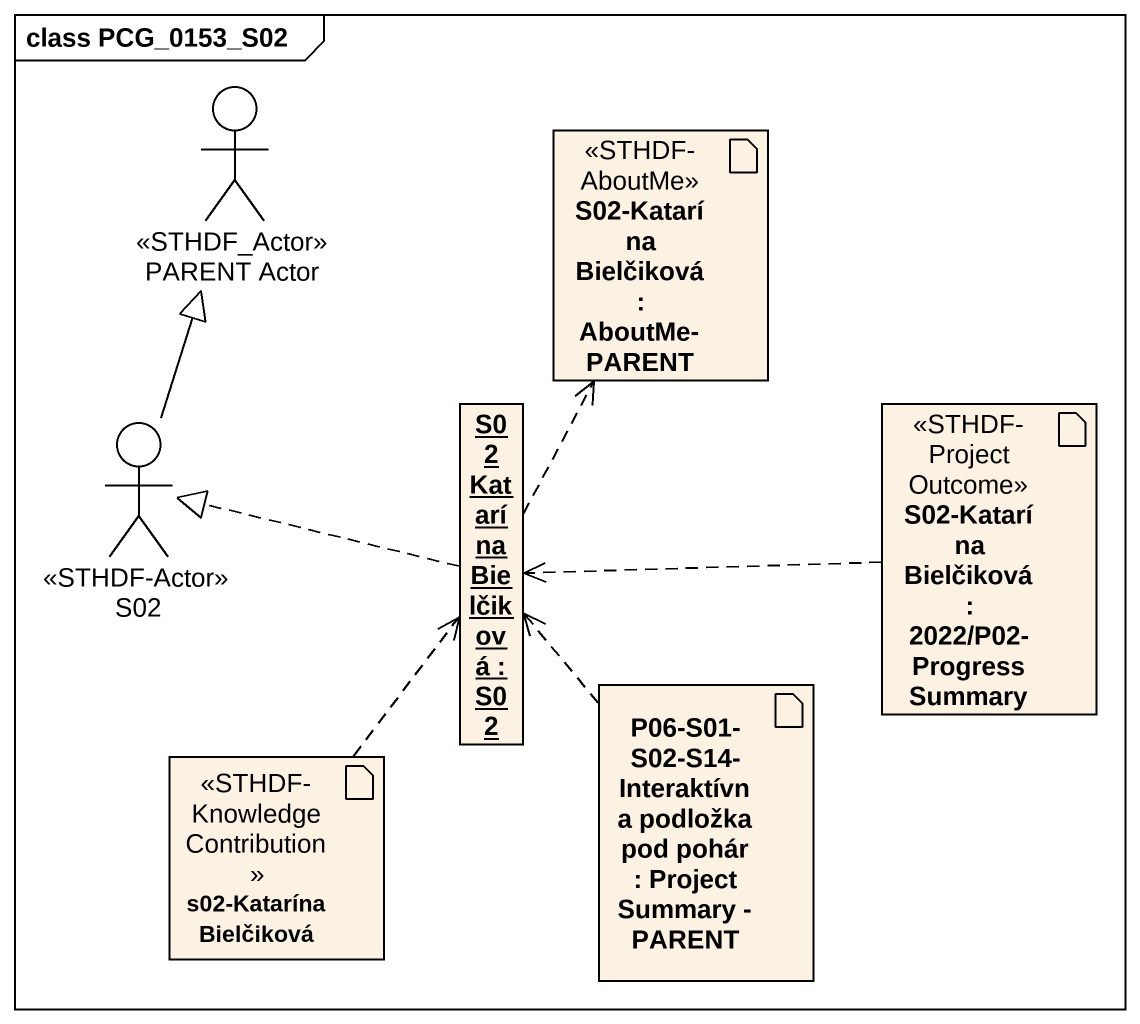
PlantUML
@startuml
mainframe class PCG_0153_S02
allowmixing
hide circle
hide empty members
actor "PARENT Actor" as PARENT_Actor <<STHDF_Actor>>
artifact "S02-Katarína Bielčiková : AboutMe-PARENT" as S02_Katarína_Bielčiková <<STHDF-AboutMe>>
actor S02 <<STHDF-Actor>>
object "S02 Katarína Bielčiková : S02" as S02_Katarína_Bielčiková_2
artifact "S02-Katarína Bielčiková : 2022/P02-Progress Summary" as S02_Katarína_Bielčiková_3 <<STHDF-ProjectOutcome>>
artifact "P06-S01-S02-S14-Interaktívna podložka pod pohár : Project Summary - PARENT" as P06_S01_S02_S14
artifact "s02-Katarína Bielčiková" as s02_Katarína_Bielčiková <<STHDF-KnowledgeContribution>>
S02 -up-|> PARENT_Actor
S02_Katarína_Bielčiková_2 .up.> S02_Katarína_Bielčiková
S02_Katarína_Bielčiková_2 .left.|> S02
S02_Katarína_Bielčiková_3 .left.> S02_Katarína_Bielčiková_2
P06_S01_S02_S14 .up.> S02_Katarína_Bielčiková_2
s02_Katarína_Bielčiková .up.> S02_Katarína_Bielčiková_2
@enduml
